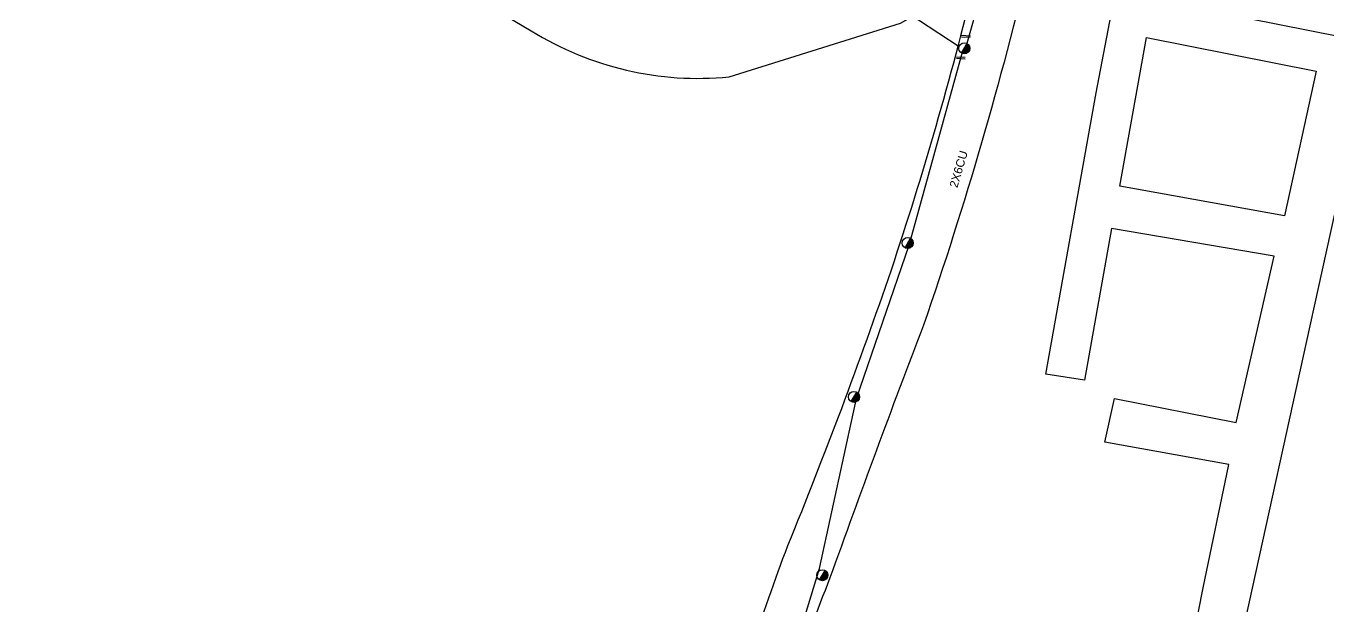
# Model space of a CAD drawing. Header units: millimetres. Extents: x 938 to 3112, y 793 to 1825.
# Drawn here: x 1285.4 to 1564.2, y 1040.3 to 1164.4 of the extents above; entities that cross this region are included whole.
import ezdxf
from ezdxf.enums import TextEntityAlignment as Align

# ---------------------------------------------------------------- set-up
doc = ezdxf.new("R2010")
doc.units = ezdxf.units.MM
doc.linetypes.add('DASHED', pattern=[19.05, 12.7, -6.35])
for name, color, linetype in [('Γυμνά εναέρια ΧΤ και ΦΟΠ (3Φ)   4x16+16AL', 7, 'Continuous'), ('Καλώδια ΧΤ   2x6AL', 7, 'DASHED'), ('Μηχανική τομή', 7, 'Continuous'), ('Στύλος ΦΜ', 7, 'Continuous'), ('Στύλος ΦΜ @ 1', 7, 'Continuous'), ('Υπόβαθρο ΔΕΗ', 7, 'Continuous')]:
    doc.layers.add(name, color=color, linetype=linetype)
doc.styles.get("Standard").update_dxf_attribs({"font": 'arial.ttf'})
doc.linetypes.add('SYN_LINE', pattern='A,0.5,-0.0001,["/\\/\\/\\/",Standard,S=0.1,R=0,X=0,Y=-0.05],-0.25', length=0.7501)

# ---------------------------------------------------------------- blocks, each defined once
blk = doc.blocks.new('ΥΠΑΡΧΩΝ ΤΣΙΜΕΝΤΕΝΙΟΣ ΣΤΥΛΟΣ')
at = {"layer": 'Στύλος ΦΜ'}
blk.add_hatch(color=256, dxfattribs=at).paths.add_polyline_path([(-1.29, -2.28, 0.574793), (2.62, 0, 0.268822), (1.3, 2.27)])
blk.add_line((-1.29, -2.28), (1.3, 2.27), dxfattribs=at)
blk.add_circle((0, 0), 2.62, dxfattribs=at)
at = {"layer": 'Στύλος ΦΜ', "flags": 4}
for tag, p in [('ΤΥΠΟΣ', (-4.91, 3.03)), ('ΑΡΙΘΜΟΣ', (-4.68, 8.05))]:
    blk.add_attdef(tag, p, '', height=4, dxfattribs=at)
blk = doc.blocks.new('ΜΗΧΑΝΙΚΗ ΤΟΜΗ')
at = {"layer": 'Μηχανική τομή', "ltscale": 40}
for p, q in [((-1.89, 0.78), (1.89, 0.78)), ((1.89, 0), (-1.89, 0))]:
    blk.add_line(p, q, dxfattribs=at)

msp = doc.modelspace()

# ---------------------------------------------------------------- linework, layer by layer
at = {"layer": 'Καλώδια ΧΤ   2x6AL', "color": 62, "linetype": 'SYN_LINE', "ltscale": 20}
msp.add_line((1496.25, 1194.63), (1486.87, 1160.66), dxfattribs=at)
at = {"layer": 'Καλώδια ΧΤ   2x6AL', "color": 151, "linetype": 'SYN_LINE', "ltscale": 30, "flags": 128}
msp.add_lwpolyline([(1429.91, 1179.56), (1463.45, 1174.37), (1485.18, 1160.03)], dxfattribs=at)
at = {"layer": 'Καλώδια ΧΤ   2x6AL', "color": 62, "linetype": 'SYN_LINE', "ltscale": 20, "flags": 128}
for points in [[(1474.52, 1117.51), (1486, 1159.12)], [(1419.91, 928.56), (1430.05, 966.86), (1442.7, 1007.12), (1455.31, 1048.29), (1463.18, 1084.7), (1474.52, 1117.51)]]:
    msp.add_lwpolyline(points, dxfattribs=at)
at = {"layer": 'Υπόβαθρο ΔΕΗ', "flags": 128}
for points in [[(968.38, 1262.3), (1005.47, 1287.97), (1014.92, 1295.64, -0.130124), (1034.24, 1303.02), (1175.39, 1294.7, -0.110076), (1201.96, 1285.33), (1304.22, 1218.33), (1384.98, 1168.46), (1393.57, 1163.42, 0.165982), (1435.91, 1153.55), (1472.6, 1165.05), (1488.44, 1174, -0.021018), (1470.61, 1112.18, -0.014819), (1448.44, 1053.13, 0.028235), (1433.99, 1007.54, -0.000628), (1418.67, 960, 0.029886), (1405.42, 904.78), (1297.7, 842.37), (1280.84, 831.49), (1256.36, 814.91), (1238.89, 804.31)], [(968.38, 1262.3), (1005.47, 1287.97), (1014.92, 1295.64, -0.130124), (1034.24, 1303.02), (1175.39, 1294.7, -0.110076), (1201.96, 1285.33), (1304.22, 1218.33), (1384.98, 1168.46), (1393.57, 1163.42, 0.165982), (1435.91, 1153.55), (1472.6, 1165.05), (1488.44, 1174, -0.021018), (1470.61, 1112.18, -0.014819), (1448.44, 1053.13, 0.028235), (1433.99, 1007.54, -0.000628), (1418.67, 960, 0.029886), (1405.42, 904.78), (1297.7, 842.37), (1280.84, 831.49), (1256.36, 814.91), (1238.89, 804.31)], [(1536.61, 981.41), (1576, 1003.83), (1641.81, 1030.5), (1652.18, 1080.45), (1660.15, 1119.74), (1672.12, 1175.12), (1680.6, 1172.86), (1670.96, 1128.73), (1707.05, 1120.59), (1726.86, 1188.33, 0.880566), (1725.77, 1189.49, -0.134), (1685.66, 1192.09, -0.029418), (1661.96, 1201.11, 0.117626), (1628.25, 1203.99, 0.039457), (1590.91, 1197.73), (1529.83, 1186.03), (1527.07, 1170.07), (1573.62, 1160.85), (1560.27, 1100.25), (1546.53, 1037.6), (1535.2, 982.38, 1.083374), (1536.61, 981.41, -0.030078)], [(1536.61, 981.41), (1576, 1003.83), (1641.81, 1030.5), (1652.18, 1080.45), (1660.15, 1119.74), (1672.12, 1175.12), (1680.6, 1172.86), (1670.96, 1128.73), (1707.05, 1120.59), (1726.86, 1188.33, 0.880566), (1725.77, 1189.49, -0.134), (1685.66, 1192.09, -0.029418), (1661.96, 1201.11, 0.117626), (1628.25, 1203.99, 0.039457), (1590.91, 1197.73), (1529.83, 1186.03), (1527.07, 1170.07), (1573.62, 1160.85), (1560.27, 1100.25), (1546.53, 1037.6), (1535.2, 982.38, 1.083374), (1536.61, 981.41, -0.030078)], [(1418.85, 913.28), (1525.88, 975.48), (1524.95, 980.81), (1537.47, 1044.15), (1542.92, 1070.54), (1516.42, 1075.32), (1518.48, 1084.66), (1544.52, 1079.51), (1552.69, 1115.16), (1517.82, 1121.04), (1512.01, 1088.63), (1503.77, 1089.88), (1514.57, 1150.13), (1520.98, 1183.71), (1500.46, 1179.08, -0.024804), (1477.56, 1100.35, 0.005729), (1457.53, 1046.26, 0.038416), (1443.69, 1002.46, -0.017722), (1431.62, 964.47, 0.03706), (1418.85, 913.28, 4.343855)], [(1418.85, 913.28), (1525.88, 975.48), (1524.95, 980.81), (1537.47, 1044.15), (1542.92, 1070.54), (1516.42, 1075.32), (1518.48, 1084.66), (1544.52, 1079.51), (1552.69, 1115.16), (1517.82, 1121.04), (1512.01, 1088.63), (1503.77, 1089.88), (1514.57, 1150.13), (1520.98, 1183.71), (1500.46, 1179.08, -0.024804), (1477.56, 1100.35, 0.005729), (1457.53, 1046.26, 0.038416), (1443.69, 1002.46, -0.017722), (1431.62, 964.47, 0.03706), (1418.85, 913.28, 4.343855)]]:
    msp.add_lwpolyline(points, format="xyb", dxfattribs=at)
msp.add_lwpolyline([(1525.34, 1161.94), (1561.62, 1154.78), (1554.88, 1123.8), (1519.6, 1130.17)], close=True, dxfattribs=at)
msp.add_lwpolyline([(1525.34, 1161.94), (1561.62, 1154.78), (1554.88, 1123.8), (1519.6, 1130.17)], close=True, dxfattribs=at)

# ---------------------------------------------------------------- block references
at = {"layer": 'Μηχανική τομή', "xscale": 0.499999999999952, "yscale": 0.499999999999952, "zscale": 0.499999999999952, "rotation": 356.8820840265362}
for p in [(1486.64, 1162.01), (1485.55, 1157.41)]:
    msp.add_blockref('ΜΗΧΑΝΙΚΗ ΤΟΜΗ', p, dxfattribs=at)
at = {"layer": 'Στύλος ΦΜ @ 1', "ltscale": 40, "xscale": 0.4499999999998181, "yscale": 0.4499999999998181, "zscale": 0.4499999999998181}
for p in [(1486.29, 1159.64), (1486.29, 1159.64), (1474.18, 1117.96), (1474.18, 1117.96), (1462.66, 1085.02), (1462.66, 1085.02), (1455.9, 1046.84), (1455.9, 1046.84)]:
    msp.add_blockref('ΥΠΑΡΧΩΝ ΤΣΙΜΕΝΤΕΝΙΟΣ ΣΤΥΛΟΣ', p, dxfattribs=at)

# ---------------------------------------------------------------- texts
at = {"layer": 'Γυμνά εναέρια ΧΤ και ΦΟΠ (3Φ)   4x16+16AL'}
msp.add_text('2X6CU', height=1.8, rotation=73.617, dxfattribs=at).set_placement((1485.07, 1133.79), align=Align.MIDDLE)

doc.saveas('drawing.dxf')
